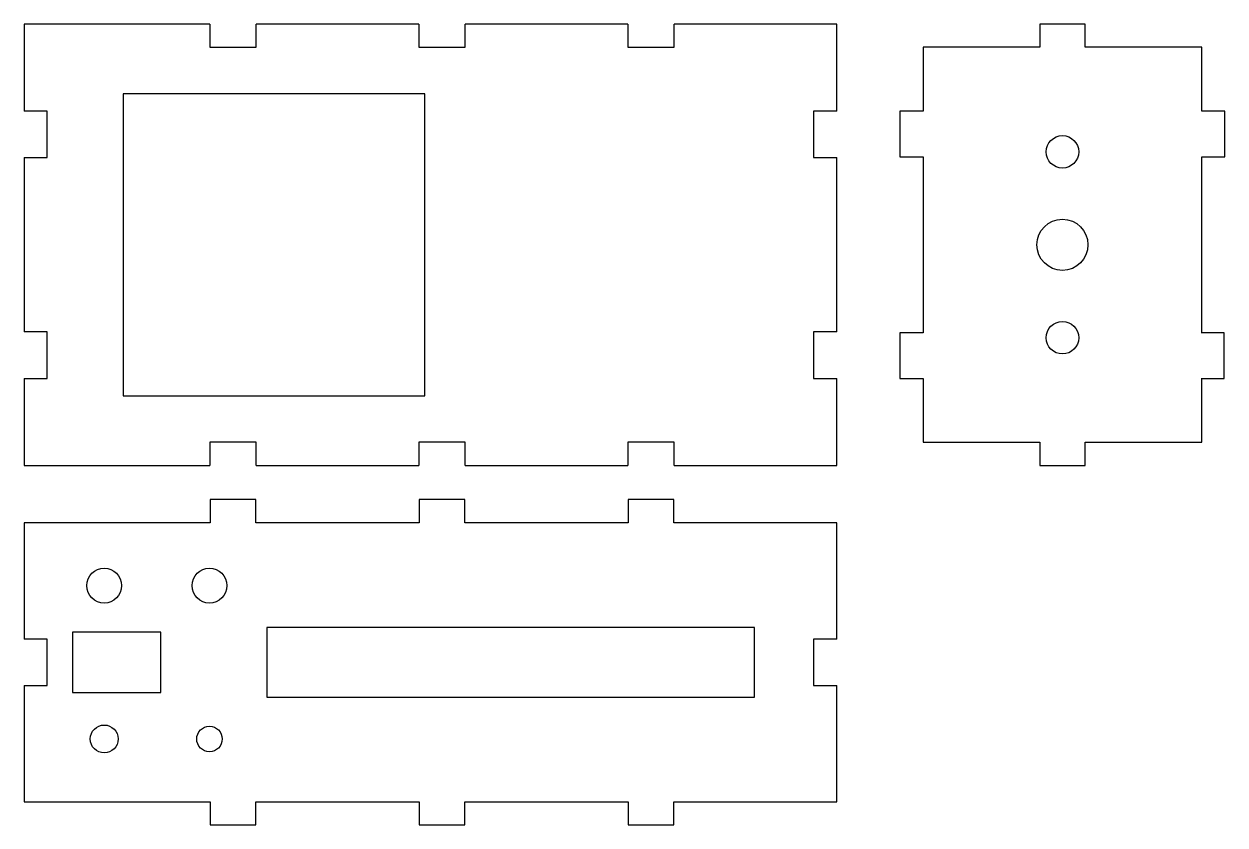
# Model space of a CAD drawing. Header units: millimetres. Extents: x -95 to 163, y -135 to 38.
import ezdxf

# ---------------------------------------------------------------- set-up
doc = ezdxf.new("R2010")
doc.units = ezdxf.units.MM
for name, color, linetype in [('Sketch', 7, 'CONTINUOUS'), ('Sketch001', 7, 'CONTINUOUS'), ('Sketch002', 7, 'CONTINUOUS')]:
    doc.layers.add(name, color=color, linetype=linetype)

msp = doc.modelspace()

# ---------------------------------------------------------------- linework, layer by layer
at = {"layer": 'Sketch'}
for p, q in [((-55.28, 37.71), (-95.28, 37.71)), ((-95.28, 37.71), (-95.28, 18.96)), ((-55.28, 37.71), (-55.28, 32.71)), ((-10.28, 37.71), (-45.28, 37.71)), ((-45.28, 32.71), (-45.28, 37.71)), ((-10.28, 37.71), (-10.28, 32.71)), ((34.72, 37.71), (-0.28, 37.71)), ((-0.28, 32.71), (-0.28, 37.71)), ((34.72, 37.71), (34.72, 32.71)), ((44.72, 32.71), (44.72, 37.71)), ((79.72, 37.71), (44.72, 37.71)), ((79.72, 18.96), (79.72, 37.71)), ((-55.28, 32.71), (-45.28, 32.71)), ((-10.28, 32.71), (-0.28, 32.71)), ((34.72, 32.71), (44.72, 32.71)), ((-8.95, 22.71), (-73.95, 22.71)), ((-73.95, 22.71), (-73.95, -42.29)), ((-8.95, -42.29), (-8.95, 22.71)), ((-90.28, 18.96), (-95.28, 18.96)), ((-90.28, 8.96), (-90.28, 18.96)), ((74.72, 18.96), (74.72, 8.96)), ((79.72, 18.96), (74.72, 18.96)), ((-95.28, 8.96), (-90.28, 8.96)), ((-95.28, 8.96), (-95.28, -28.54)), ((74.72, 8.96), (79.72, 8.96)), ((79.72, -28.54), (79.72, 8.96)), ((-90.28, -28.54), (-95.28, -28.54)), ((-90.28, -38.54), (-90.28, -28.54)), ((74.72, -28.54), (74.72, -38.54)), ((79.72, -28.54), (74.72, -28.54)), ((-95.28, -38.54), (-90.28, -38.54)), ((-95.28, -38.54), (-95.28, -57.29)), ((74.72, -38.54), (79.72, -38.54)), ((79.72, -57.29), (79.72, -38.54)), ((-73.95, -42.29), (-8.95, -42.29)), ((-55.28, -52.29), (-55.28, -57.29)), ((-45.28, -52.29), (-55.28, -52.29)), ((-45.28, -57.29), (-45.28, -52.29)), ((-10.28, -52.29), (-10.28, -57.29)), ((-0.28, -52.29), (-10.28, -52.29)), ((-0.28, -57.29), (-0.28, -52.29)), ((34.72, -52.29), (34.72, -57.29)), ((44.72, -52.29), (34.72, -52.29)), ((44.72, -57.29), (44.72, -52.29)), ((-95.28, -57.29), (-55.28, -57.29)), ((-45.28, -57.29), (-10.28, -57.29)), ((-0.28, -57.29), (34.72, -57.29)), ((44.72, -57.29), (79.72, -57.29))]:
    msp.add_line(p, q, dxfattribs=at)
at = {"layer": 'Sketch001'}
for p, q in [((-45.38, -64.63), (-55.18, -64.63)), ((-55.18, -64.63), (-55.18, -69.63)), ((-45.38, -69.63), (-45.38, -64.63)), ((-0.38, -64.63), (-10.18, -64.63)), ((-10.18, -64.63), (-10.18, -69.63)), ((-0.38, -69.63), (-0.38, -64.63)), ((44.62, -64.63), (34.82, -64.63)), ((34.82, -64.63), (34.82, -69.63)), ((44.62, -69.63), (44.62, -64.63)), ((-55.18, -69.63), (-95.28, -69.63)), ((-95.28, -69.63), (-95.28, -94.63)), ((-10.18, -69.63), (-45.38, -69.63)), ((34.82, -69.63), (-0.38, -69.63)), ((79.72, -69.63), (44.62, -69.63)), ((79.72, -94.63), (79.72, -69.63)), ((62.02, -92.13), (-42.98, -92.13)), ((-42.98, -92.13), (-42.98, -107.13)), ((62.02, -107.13), (62.02, -92.13)), ((-90.28, -94.63), (-95.28, -94.63)), ((-90.28, -104.63), (-90.28, -94.63)), ((-65.85, -93.13), (-84.85, -93.13)), ((-84.85, -93.13), (-84.85, -106.13)), ((-65.85, -106.13), (-65.85, -93.13)), ((74.72, -94.63), (74.72, -104.63)), ((79.72, -94.63), (74.72, -94.63)), ((-95.28, -104.63), (-90.28, -104.63)), ((-95.28, -104.63), (-95.28, -129.63)), ((74.72, -104.63), (79.72, -104.63)), ((79.72, -129.63), (79.72, -104.63)), ((-84.85, -106.13), (-65.85, -106.13)), ((-42.98, -107.13), (62.02, -107.13)), ((-95.28, -129.63), (-55.18, -129.63)), ((-55.18, -129.63), (-55.18, -134.63)), ((-45.38, -134.63), (-45.38, -129.63)), ((-45.38, -129.63), (-10.18, -129.63)), ((-10.18, -129.63), (-10.18, -134.63)), ((-0.38, -134.63), (-0.38, -129.63)), ((-0.38, -129.63), (34.82, -129.63)), ((34.82, -129.63), (34.82, -134.63)), ((44.62, -134.63), (44.62, -129.63)), ((44.62, -129.63), (79.72, -129.63)), ((-55.18, -134.63), (-45.38, -134.63)), ((-10.18, -134.63), (-0.38, -134.63)), ((34.82, -134.63), (44.62, -134.63))]:
    msp.add_line(p, q, dxfattribs=at)
for centre, radius in [((-78.02, -83.13), 3.75), ((-55.35, -83.13), 3.75), ((-78.02, -116.13), 3), ((-55.35, -116.13), 2.75)]:
    msp.add_circle(centre, radius, dxfattribs=at)
at = {"layer": 'Sketch002'}
for p, q in [((133.2, 37.71), (123.4, 37.71)), ((123.4, 37.71), (123.4, 32.71)), ((133.2, 32.71), (133.2, 37.71)), ((123.4, 32.71), (98.3, 32.71)), ((98.3, 32.71), (98.3, 18.97)), ((158.3, 32.71), (133.2, 32.71)), ((158.3, 18.97), (158.3, 32.71)), ((98.3, 18.97), (93.3, 18.97)), ((93.3, 18.97), (93.3, 9.17)), ((163.3, 18.97), (158.3, 18.97)), ((163.3, 9.17), (163.3, 18.97)), ((93.3, 9.17), (98.3, 9.17)), ((98.3, 9.17), (98.3, -28.75)), ((158.3, -28.75), (158.3, 9.17)), ((158.3, 9.17), (163.3, 9.17)), ((98.3, -28.75), (93.3, -28.75)), ((93.3, -28.75), (93.3, -38.55)), ((163.14, -28.75), (158.14, -28.75)), ((163.14, -38.55), (163.14, -28.75)), ((93.3, -38.55), (98.3, -38.55)), ((98.3, -38.55), (98.3, -52.29)), ((158.14, -38.55), (163.14, -38.55)), ((158.3, -52.29), (158.3, -38.55)), ((98.3, -52.29), (123.4, -52.29)), ((123.4, -52.29), (123.4, -57.29)), ((133.2, -57.29), (133.2, -52.29)), ((133.2, -52.29), (158.3, -52.29)), ((123.4, -57.29), (133.2, -57.29))]:
    msp.add_line(p, q, dxfattribs=at)
for centre, radius in [((128.3, 10.21), 3.5), ((128.3, -9.79), 5.5), ((128.3, -29.79), 3.5)]:
    msp.add_circle(centre, radius, dxfattribs=at)

doc.saveas('drawing.dxf')
